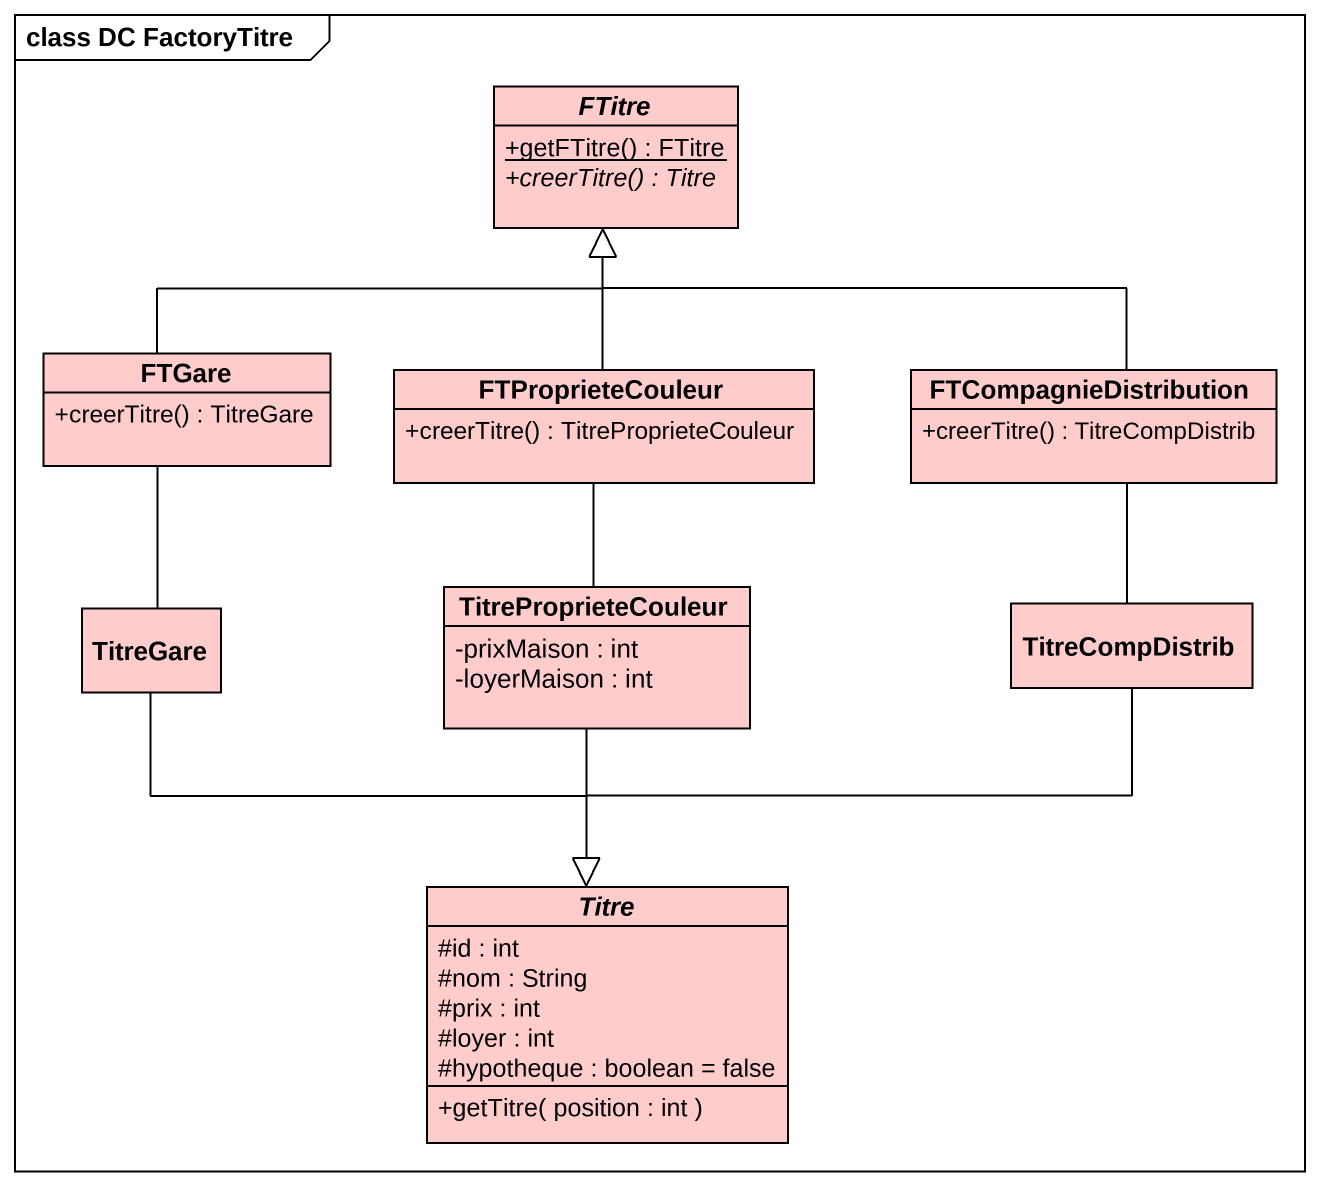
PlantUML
@startuml
mainframe class DC FactoryTitre
hide circle
hide empty members
skinparam classAttributeIconSize 0
abstract class FTitre #FFCCCC {
  {static} +getFTitre() : FTitre
  {abstract} +creerTitre() : Titre
}
class FTGare #FFCCCC {
  +creerTitre() : TitreGare
}
class FTProprieteCouleur #FFCCCC {
  +creerTitre() : TitreProprieteCouleur
}
class FTCompagnieDistribution #FFCCCC {
  +creerTitre() : TitreCompDistrib
}
class TitreGare #FFCCCC
class TitreProprieteCouleur #FFCCCC {
  -prixMaison : int
  -loyerMaison : int
}
class TitreCompDistrib #FFCCCC
abstract class Titre #FFCCCC {
  #id : int
  #nom : String
  #prix : int
  #loyer : int
  #hypotheque : boolean = false
  +getTitre( position : int )
}
FTGare -right-|> FTitre
FTGare -- TitreGare
FTProprieteCouleur -up-|> FTitre
FTProprieteCouleur -- TitreProprieteCouleur
FTCompagnieDistribution -left-|> FTitre
FTCompagnieDistribution -- TitreCompDistrib
TitreGare --|> Titre
TitreProprieteCouleur --|> Titre
TitreCompDistrib --|> Titre
@enduml
